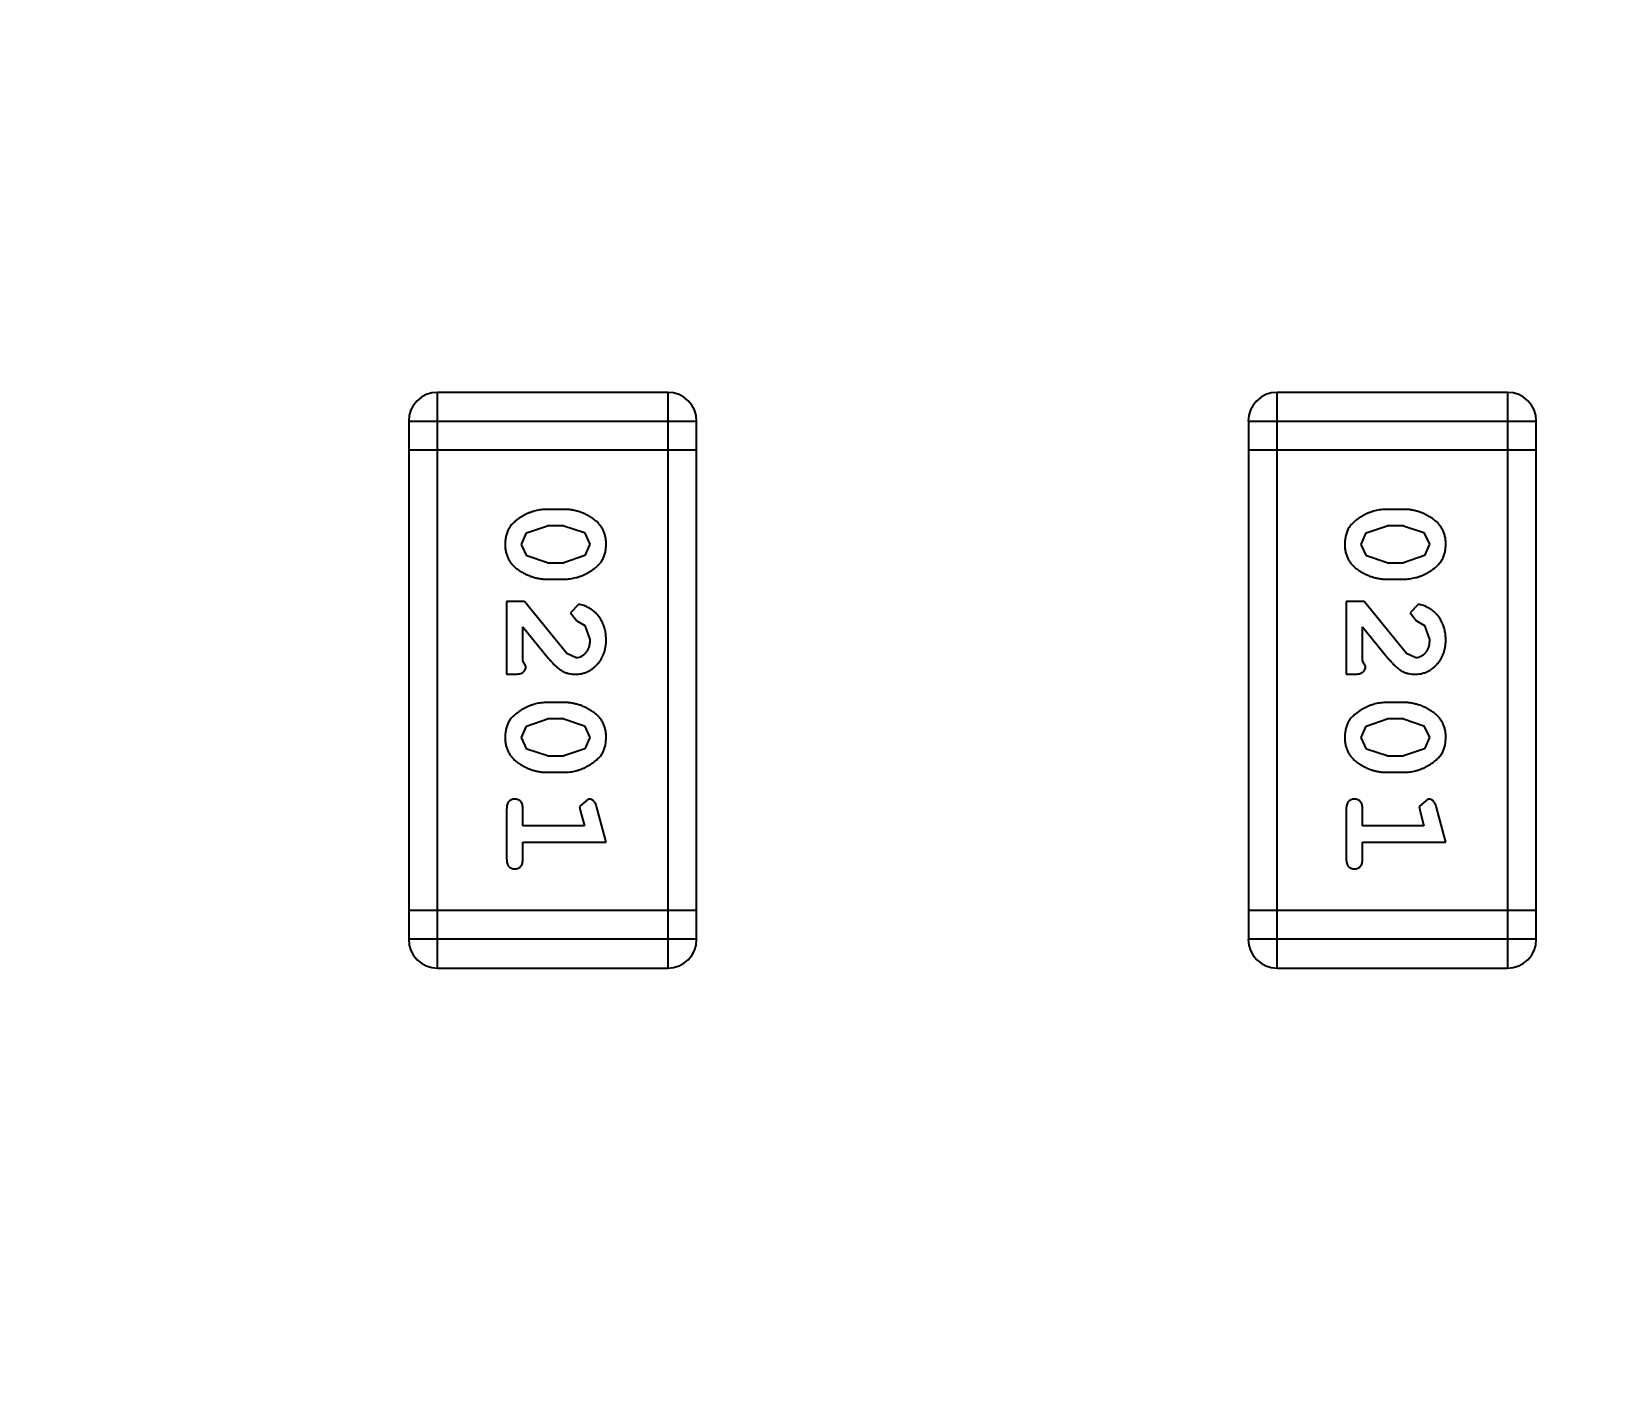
# Model space of a CAD drawing. Header units: inches. Extents: x 398 to 599, y 40 to 151.
# Drawn here: x 541.659 to 543.318, y 85.503 to 86.947 of the extents above; entities that cross this region are included whole.
import ezdxf

# ---------------------------------------------------------------- set-up
doc = ezdxf.new("R2010")
doc.units = ezdxf.units.IN
doc.header["$LTSCALE"] = 1.21
doc.header["$MEASUREMENT"] = 0
doc.header["$PDMODE"] = 3
doc.header["$PDSIZE"] = 0.3125
doc.layers.get('0').update_dxf_attribs({"linetype": 'CONTINUOUS'})
doc.layers.get('Defpoints').update_dxf_attribs({"linetype": 'CONTINUOUS'})
doc.layers.add('DIM', color=3, linetype='CONTINUOUS')
doc.styles.get("Standard").update_dxf_attribs({"font": 'txt', "width": 0.8})
doc.dimstyles.get("Standard").update_dxf_attribs({"dimtxt": 0.15625, "dimasz": 0.1875, "dimexe": 0.125, "dimexo": 0.0625, "dimgap": 0.09, "dimtad": 0, "dimtih": 1, "dimtoh": 1, "dimzin": 4, "dimdsep": 46, "dimtxsty": 'Standard', "dimblk": '_FILLED', "dimblk1": '_FILLED', "dimblk2": '_FILLED', "dimcen": 0.09, "dimazin": 1, "dimtp": 0.01, "dimtm": 0.01, "dimtfac": 1, "dimtofl": 0, "dimtmove": 0, "dimatfit": 3, "dimldrblk": '_FILLED', "dimfxl": 1, "dimtolj": 1, "dimtzin": 4, "dimarcsym": 0})

# ---------------------------------------------------------------- blocks, each defined once
blk = doc.blocks.new('_FILLED')
at = {"color": 0, "linetype": 'ByBlock'}
blk.add_solid([(0, 0), (-1, 0.16667), (-1, -0.16667)], dxfattribs=at)
blk = doc.blocks.new('*D67')
at = {"layer": 'Defpoints', "color": 0}
for p in [(521.3768, 92.925), (527.3329, 92.925), (549.2812, 69.8553)]:
    blk.add_point(p, dxfattribs=at)
at = {"layer": 'DIM', "color": 0, "lineweight": -2}
for p, q in [((527.2704, 92.925), (521.2518, 92.925)), ((521.3768, 90.925), (521.3768, 84.5468)), ((521.3768, 71.8553), (521.3768, 78.2335)), ((549.2187, 69.8553), (521.2518, 69.8553))]:
    blk.add_line(p, q, dxfattribs=at)
at = {"layer": 'DIM', "color": 0, "lineweight": -2, "xscale": 2, "yscale": 2, "zscale": 2}
for p, rotation in [((521.3768, 92.925), 90), ((521.3768, 69.8553), 270)]:
    blk.add_blockref('_FILLED', p, dxfattribs=dict(at, rotation=rotation))
at = {"layer": 'DIM', "color": 0, "insert": (521.3768, 81.3902), "char_height": 2, "attachment_point": 5, "rotation": 90}
blk.add_mtext('\\A1;23.07', dxfattribs=at)
blk = doc.blocks.new('*D70')
at = {"layer": 'Defpoints', "color": 0}
for p in [(537.241, 87.005), (553.751, 68.4022), (537.241, 64.8591)]:
    blk.add_point(p, dxfattribs=at)
at = {"layer": 'DIM', "color": 0, "lineweight": -2}
for p, q in [((537.241, 86.9425), (537.241, 64.7341)), ((553.751, 68.3397), (553.751, 64.7341)), ((539.241, 64.8591), (542.7394, 64.8591)), ((551.751, 64.8591), (548.2527, 64.8591))]:
    blk.add_line(p, q, dxfattribs=at)
at = {"layer": 'DIM', "color": 0, "lineweight": -2, "xscale": 2, "yscale": 2, "zscale": 2, "rotation": 180}
blk.add_blockref('_FILLED', (537.241, 64.8591), dxfattribs=at)
at = {"layer": 'DIM', "color": 0, "lineweight": -2, "xscale": 2, "yscale": 2, "zscale": 2}
blk.add_blockref('_FILLED', (553.751, 64.8591), dxfattribs=at)
at = {"layer": 'DIM', "color": 0, "insert": (545.496, 64.8591), "char_height": 2, "attachment_point": 5}
blk.add_mtext('\\A1;16.51', dxfattribs=at)

msp = doc.modelspace()

# ---------------------------------------------------------------- linework, layer by layer
at = {"color": 7, "linetype": 'Continuous'}
for p, q in [((542.0893, 85.9554), (542.0893, 86.565)), ((542.3332, 86.565), (542.0893, 86.565)), ((542.3332, 86.565), (542.3332, 85.9554)), ((542.9783, 85.9554), (542.9783, 86.565)), ((543.2222, 86.565), (542.9783, 86.565)), ((543.2222, 86.565), (543.2222, 85.9554)), ((542.0589, 86.5345), (542.0589, 85.9859)), ((542.0589, 86.5345), (542.3637, 86.5345)), ((542.3637, 85.9859), (542.3637, 86.5345)), ((542.9479, 86.5345), (542.9479, 85.9859)), ((542.9479, 86.5345), (543.2527, 86.5345)), ((543.2527, 85.9859), (543.2527, 86.5345)), ((542.0589, 86.5041), (542.3637, 86.5041)), ((542.9479, 86.5041), (543.2527, 86.5041)), ((542.2233, 86.4411), (542.2055, 86.4411)), ((543.1123, 86.4411), (543.0945, 86.4411)), ((542.1835, 86.4162), (542.2058, 86.4238)), ((542.223, 86.4238), (542.2058, 86.4238)), ((542.223, 86.4238), (542.2448, 86.4166)), ((543.0725, 86.4162), (543.0948, 86.4238)), ((543.112, 86.4238), (543.0948, 86.4238)), ((543.112, 86.4238), (543.1338, 86.4166)), ((542.1782, 86.404), (542.1835, 86.4162)), ((542.2448, 86.4166), (542.2506, 86.4042)), ((543.0672, 86.404), (543.0725, 86.4162)), ((543.1338, 86.4166), (543.1396, 86.4042)), ((542.184, 86.3918), (542.1782, 86.404)), ((542.2058, 86.3845), (542.184, 86.3918)), ((542.2453, 86.3921), (542.223, 86.3845)), ((542.2506, 86.4042), (542.2453, 86.3921)), ((543.073, 86.3918), (543.0672, 86.404)), ((543.0948, 86.3845), (543.073, 86.3918)), ((543.1343, 86.3921), (543.112, 86.3845)), ((543.1396, 86.4042), (543.1343, 86.3921)), ((542.2058, 86.3845), (542.223, 86.3845)), ((543.0948, 86.3845), (543.112, 86.3845)), ((542.2055, 86.3672), (542.2233, 86.3672)), ((543.0945, 86.3672), (543.1123, 86.3672)), ((542.1625, 86.3436), (542.1625, 86.2665)), ((542.1814, 86.3436), (542.1625, 86.3436)), ((542.2264, 86.2886), (542.1814, 86.3436)), ((542.2386, 86.3405), (542.2301, 86.3316)), ((543.0515, 86.3436), (543.0515, 86.2665)), ((543.0704, 86.3436), (543.0515, 86.3436)), ((543.1154, 86.2886), (543.0704, 86.3436)), ((543.1276, 86.3405), (543.1191, 86.3316)), ((542.2301, 86.3316), (542.2367, 86.3232)), ((542.2367, 86.3232), (542.2452, 86.3182)), ((543.1191, 86.3316), (543.1257, 86.3232)), ((543.1257, 86.3232), (543.1342, 86.3182)), ((542.1798, 86.2807), (542.1798, 86.3169)), ((542.1798, 86.3169), (542.2068, 86.2833)), ((542.2452, 86.3182), (542.2506, 86.3033)), ((543.0688, 86.2807), (543.0688, 86.3169)), ((543.0688, 86.3169), (543.0958, 86.2833)), ((543.1342, 86.3182), (543.1396, 86.3033)), ((542.1829, 86.2752), (542.1798, 86.2807)), ((542.2361, 86.2838), (542.2264, 86.2886)), ((543.0719, 86.2752), (543.0688, 86.2807)), ((543.1251, 86.2838), (543.1154, 86.2886)), ((542.1625, 86.2665), (542.1704, 86.2665)), ((543.0515, 86.2665), (543.0594, 86.2665)), ((542.2233, 86.2366), (542.2055, 86.2366)), ((543.1123, 86.2366), (543.0945, 86.2366)), ((542.1782, 86.1995), (542.1835, 86.2117)), ((542.1835, 86.2117), (542.2058, 86.2193)), ((542.223, 86.2193), (542.2058, 86.2193)), ((542.223, 86.2193), (542.2448, 86.2121)), ((542.2448, 86.2121), (542.2506, 86.1997)), ((543.0672, 86.1995), (543.0725, 86.2117)), ((543.0725, 86.2117), (543.0948, 86.2193)), ((543.112, 86.2193), (543.0948, 86.2193)), ((543.112, 86.2193), (543.1338, 86.2121)), ((543.1338, 86.2121), (543.1396, 86.1997)), ((542.184, 86.1872), (542.1782, 86.1995)), ((542.2506, 86.1997), (542.2453, 86.1876)), ((543.073, 86.1872), (543.0672, 86.1995)), ((543.1396, 86.1997), (543.1343, 86.1876)), ((542.2058, 86.18), (542.184, 86.1872)), ((542.2058, 86.18), (542.223, 86.18)), ((542.2453, 86.1876), (542.223, 86.18)), ((543.0948, 86.18), (543.073, 86.1872)), ((543.0948, 86.18), (543.112, 86.18)), ((543.1343, 86.1876), (543.112, 86.18)), ((542.2055, 86.1627), (542.2233, 86.1627)), ((543.0945, 86.1627), (543.1123, 86.1627)), ((542.2488, 86.1344), (542.2396, 86.1265)), ((542.2396, 86.1265), (542.2406, 86.1211)), ((542.2679, 86.0888), (542.258, 86.1253)), ((543.1378, 86.1344), (543.1286, 86.1265)), ((543.1286, 86.1265), (543.1296, 86.1211)), ((543.1569, 86.0888), (543.147, 86.1253)), ((542.1625, 86.1234), (542.1625, 86.0714)), ((542.1798, 86.1061), (542.1798, 86.1234)), ((542.2406, 86.1211), (542.2448, 86.1061)), ((543.0515, 86.1234), (543.0515, 86.0714)), ((543.0688, 86.1061), (543.0688, 86.1234)), ((543.1296, 86.1211), (543.1338, 86.1061)), ((542.2448, 86.1061), (542.1798, 86.1061)), ((543.1338, 86.1061), (543.0688, 86.1061)), ((542.1798, 86.0714), (542.1798, 86.0888)), ((542.1798, 86.0888), (542.2679, 86.0888)), ((543.0688, 86.0714), (543.0688, 86.0888)), ((543.0688, 86.0888), (543.1569, 86.0888)), ((542.3637, 86.0164), (542.0589, 86.0164)), ((543.2527, 86.0164), (542.9479, 86.0164)), ((542.3637, 85.9859), (542.0589, 85.9859)), ((543.2527, 85.9859), (542.9479, 85.9859)), ((542.0893, 85.9554), (542.3332, 85.9554)), ((542.9783, 85.9554), (543.2222, 85.9554))]:
    msp.add_line(p, q, dxfattribs=at)
for centre, radius, start, end in [((553.751, 92.925), 23, 281.22586, 258.77532), ((553.751, 92.925), 22.75, 294.44334, 241.13427), ((542.0893, 86.5345), 0.0305, 90, 180), ((542.3332, 86.5345), 0.0305, 0, 90), ((542.9783, 86.5345), 0.0305, 90, 180), ((543.2222, 86.5345), 0.0305, 0, 90), ((542.0893, 85.9859), 0.0305, 180, 270), ((542.3332, 85.9859), 0.0305, 270, 0), ((542.9783, 85.9859), 0.0305, 180, 270), ((543.2222, 85.9859), 0.0305, 270, 0)]:
    msp.add_arc(centre, radius, start, end, dxfattribs=at)
for points, knots in [([(542.2055, 86.4411), (542.2045, 86.4411), (542.2023, 86.4411), (542.1992, 86.4408), (542.196, 86.4403), (542.1929, 86.4396), (542.1899, 86.4387), (542.1869, 86.4376), (542.1839, 86.4363), (542.1811, 86.4349), (542.1783, 86.4333), (542.1758, 86.4317), (542.1735, 86.43), (542.1714, 86.4284), (542.1695, 86.4267), (542.1678, 86.425), (542.1664, 86.4232), (542.1648, 86.4209), (542.1632, 86.4177), (542.1619, 86.4135), (542.1611, 86.4089), (542.161, 86.4057), (542.1609, 86.4041)], [0, 0, 0, 0, 0.049886, 0.09882, 0.148132, 0.19689, 0.246038, 0.295176, 0.345305, 0.395692, 0.445312, 0.491875, 0.535813, 0.577009, 0.616081, 0.652689, 0.687585, 0.720206, 0.785062, 0.85223, 0.923759, 1, 1, 1, 1]), ([(542.2679, 86.4043), (542.2679, 86.4058), (542.2678, 86.4086), (542.2671, 86.4127), (542.2659, 86.4165), (542.2644, 86.4201), (542.2623, 86.4234), (542.2598, 86.4264), (542.2568, 86.4292), (542.2534, 86.4317), (542.2498, 86.4339), (542.2462, 86.4358), (542.2425, 86.4375), (542.2387, 86.4388), (542.2349, 86.4399), (542.2311, 86.4406), (542.2272, 86.4411), (542.2246, 86.4411), (542.2233, 86.4411)], [0, 0, 0, 0, 0.06692, 0.130834, 0.19258, 0.252759, 0.312631, 0.373411, 0.436359, 0.501894, 0.568244, 0.632472, 0.69556, 0.757163, 0.818592, 0.878885, 0.939235, 1, 1, 1, 1]), ([(543.0945, 86.4411), (543.0935, 86.4411), (543.0913, 86.4411), (543.0882, 86.4408), (543.085, 86.4403), (543.0819, 86.4396), (543.0789, 86.4387), (543.0759, 86.4376), (543.0729, 86.4363), (543.0701, 86.4349), (543.0673, 86.4333), (543.0648, 86.4317), (543.0625, 86.43), (543.0604, 86.4284), (543.0585, 86.4267), (543.0568, 86.425), (543.0554, 86.4232), (543.0538, 86.4209), (543.0522, 86.4177), (543.0509, 86.4135), (543.0501, 86.4089), (543.05, 86.4057), (543.0499, 86.4041)], [0, 0, 0, 0, 0.049886, 0.09882, 0.148132, 0.19689, 0.246038, 0.295176, 0.345305, 0.395692, 0.445312, 0.491875, 0.535813, 0.577009, 0.616081, 0.652689, 0.687585, 0.720206, 0.785062, 0.85223, 0.923759, 1, 1, 1, 1]), ([(543.1569, 86.4043), (543.1569, 86.4058), (543.1568, 86.4086), (543.1561, 86.4127), (543.1549, 86.4165), (543.1534, 86.4201), (543.1513, 86.4234), (543.1488, 86.4264), (543.1458, 86.4292), (543.1424, 86.4317), (543.1388, 86.4339), (543.1352, 86.4358), (543.1315, 86.4375), (543.1277, 86.4388), (543.1239, 86.4399), (543.1201, 86.4406), (543.1162, 86.4411), (543.1136, 86.4411), (543.1123, 86.4411)], [0, 0, 0, 0, 0.06692, 0.130834, 0.19258, 0.252759, 0.312631, 0.373411, 0.436359, 0.501894, 0.568244, 0.632472, 0.69556, 0.757163, 0.818592, 0.878885, 0.939235, 1, 1, 1, 1]), ([(542.1609, 86.4041), (542.161, 86.4027), (542.161, 86.3998), (542.1617, 86.3957), (542.1629, 86.3919), (542.1645, 86.3883), (542.1665, 86.385), (542.169, 86.382), (542.1719, 86.3792), (542.1753, 86.3767), (542.1789, 86.3745), (542.1826, 86.3726), (542.1863, 86.3709), (542.1901, 86.3695), (542.1939, 86.3685), (542.1977, 86.3677), (542.2016, 86.3673), (542.2042, 86.3672), (542.2055, 86.3672)], [0, 0, 0, 0, 0.067217, 0.131051, 0.19272, 0.252824, 0.312745, 0.373449, 0.436041, 0.501494, 0.567761, 0.632087, 0.695096, 0.757109, 0.817993, 0.878657, 0.939311, 1, 1, 1, 1]), ([(542.2233, 86.3672), (542.2244, 86.3672), (542.2265, 86.3673), (542.2297, 86.3676), (542.2328, 86.3681), (542.2359, 86.3688), (542.239, 86.3697), (542.242, 86.3708), (542.245, 86.3721), (542.2478, 86.3736), (542.2506, 86.3752), (542.2531, 86.3768), (542.2554, 86.3785), (542.2576, 86.3801), (542.2594, 86.3819), (542.261, 86.3836), (542.2625, 86.3853), (542.264, 86.3877), (542.2656, 86.3908), (542.267, 86.395), (542.2677, 86.3996), (542.2678, 86.4027), (542.2679, 86.4043)], [0, 0, 0, 0, 0.049855, 0.099516, 0.148482, 0.19758, 0.246804, 0.296268, 0.346517, 0.397047, 0.446826, 0.49336, 0.537801, 0.579207, 0.617974, 0.654833, 0.689171, 0.722088, 0.786392, 0.853518, 0.924186, 1, 1, 1, 1]), ([(543.0499, 86.4041), (543.05, 86.4027), (543.05, 86.3998), (543.0507, 86.3957), (543.0519, 86.3919), (543.0535, 86.3883), (543.0555, 86.385), (543.058, 86.382), (543.0609, 86.3792), (543.0643, 86.3767), (543.0679, 86.3745), (543.0716, 86.3726), (543.0753, 86.3709), (543.0791, 86.3695), (543.0829, 86.3685), (543.0867, 86.3677), (543.0906, 86.3673), (543.0932, 86.3672), (543.0945, 86.3672)], [0, 0, 0, 0, 0.067217, 0.131051, 0.19272, 0.252824, 0.312745, 0.373449, 0.436041, 0.501494, 0.567761, 0.632087, 0.695096, 0.757109, 0.817993, 0.878657, 0.939311, 1, 1, 1, 1]), ([(543.1123, 86.3672), (543.1134, 86.3672), (543.1155, 86.3673), (543.1187, 86.3676), (543.1218, 86.3681), (543.1249, 86.3688), (543.128, 86.3697), (543.131, 86.3708), (543.134, 86.3721), (543.1368, 86.3736), (543.1396, 86.3752), (543.1421, 86.3768), (543.1444, 86.3785), (543.1466, 86.3801), (543.1484, 86.3819), (543.15, 86.3836), (543.1515, 86.3853), (543.153, 86.3877), (543.1546, 86.3908), (543.156, 86.395), (543.1567, 86.3996), (543.1568, 86.4027), (543.1569, 86.4043)], [0, 0, 0, 0, 0.049855, 0.099516, 0.148482, 0.19758, 0.246804, 0.296268, 0.346517, 0.397047, 0.446826, 0.49336, 0.537801, 0.579207, 0.617974, 0.654833, 0.689171, 0.722088, 0.786392, 0.853518, 0.924186, 1, 1, 1, 1]), ([(542.2679, 86.3032), (542.2678, 86.3049), (542.2677, 86.3082), (542.2669, 86.3132), (542.2654, 86.3179), (542.2634, 86.3224), (542.261, 86.3266), (542.2581, 86.3302), (542.2549, 86.3334), (542.2513, 86.3359), (542.2478, 86.3378), (542.2444, 86.3393), (542.2414, 86.3402), (542.2395, 86.3404), (542.2386, 86.3405)], [0, 0, 0, 0, 0.098286, 0.193983, 0.289056, 0.384352, 0.477435, 0.566197, 0.652355, 0.737986, 0.818188, 0.887401, 0.94802, 1, 1, 1, 1]), ([(543.1569, 86.3032), (543.1568, 86.3049), (543.1567, 86.3082), (543.1559, 86.3132), (543.1544, 86.3179), (543.1524, 86.3224), (543.15, 86.3266), (543.1471, 86.3302), (543.1439, 86.3334), (543.1403, 86.3359), (543.1368, 86.3378), (543.1334, 86.3393), (543.1304, 86.3402), (543.1285, 86.3404), (543.1276, 86.3405)], [0, 0, 0, 0, 0.098286, 0.193983, 0.289056, 0.384352, 0.477435, 0.566197, 0.652355, 0.737986, 0.818188, 0.887401, 0.94802, 1, 1, 1, 1]), ([(542.2351, 86.2665), (542.2362, 86.2666), (542.2384, 86.2666), (542.2417, 86.2671), (542.2448, 86.2679), (542.2478, 86.269), (542.2506, 86.2705), (542.2533, 86.2723), (542.2559, 86.2744), (542.2584, 86.2768), (542.2606, 86.2794), (542.2626, 86.2823), (542.2642, 86.2853), (542.2656, 86.2885), (542.2666, 86.292), (542.2674, 86.2955), (542.2678, 86.2993), (542.2679, 86.3019), (542.2679, 86.3032)], [0, 0, 0, 0, 0.060981, 0.120256, 0.178148, 0.236115, 0.293993, 0.352864, 0.413358, 0.476056, 0.539296, 0.602396, 0.665116, 0.728325, 0.792919, 0.859317, 0.928302, 1, 1, 1, 1]), ([(542.2506, 86.3033), (542.2505, 86.3019), (542.2505, 86.2992), (542.2496, 86.2954), (542.2482, 86.292), (542.2463, 86.2891), (542.244, 86.2868), (542.2416, 86.2851), (542.2389, 86.284), (542.237, 86.2839), (542.2361, 86.2838)], [0, 0, 0, 0, 0.156344, 0.299348, 0.4327, 0.561, 0.682299, 0.791883, 0.89611, 1, 1, 1, 1]), ([(543.1241, 86.2665), (543.1252, 86.2666), (543.1274, 86.2666), (543.1307, 86.2671), (543.1338, 86.2679), (543.1368, 86.269), (543.1396, 86.2705), (543.1423, 86.2723), (543.1449, 86.2744), (543.1474, 86.2768), (543.1496, 86.2794), (543.1516, 86.2823), (543.1532, 86.2853), (543.1546, 86.2885), (543.1556, 86.292), (543.1564, 86.2955), (543.1568, 86.2993), (543.1569, 86.3019), (543.1569, 86.3032)], [0, 0, 0, 0, 0.060981, 0.120256, 0.178148, 0.236115, 0.293993, 0.352864, 0.413358, 0.476056, 0.539296, 0.602396, 0.665116, 0.728325, 0.792919, 0.859317, 0.928302, 1, 1, 1, 1]), ([(543.1396, 86.3033), (543.1395, 86.3019), (543.1395, 86.2992), (543.1386, 86.2954), (543.1372, 86.292), (543.1353, 86.2891), (543.133, 86.2868), (543.1306, 86.2851), (543.1279, 86.284), (543.126, 86.2839), (543.1251, 86.2838)], [0, 0, 0, 0, 0.156344, 0.299348, 0.4327, 0.561, 0.682299, 0.791883, 0.89611, 1, 1, 1, 1]), ([(542.1704, 86.2665), (542.1714, 86.2665), (542.1734, 86.2666), (542.1761, 86.267), (542.1784, 86.2677), (542.1801, 86.2688), (542.1814, 86.2701), (542.1823, 86.2716), (542.1829, 86.2733), (542.1829, 86.2745), (542.1829, 86.2752)], [0, 0, 0, 0, 0.1844, 0.34094, 0.473574, 0.586824, 0.690029, 0.789175, 0.890445, 1, 1, 1, 1]), ([(542.2068, 86.2833), (542.2076, 86.2824), (542.2091, 86.2807), (542.2113, 86.2783), (542.2134, 86.2762), (542.2154, 86.2744), (542.2173, 86.2727), (542.2191, 86.2714), (542.2207, 86.2703), (542.2227, 86.2692), (542.2253, 86.2681), (542.2285, 86.2672), (542.2318, 86.2666), (542.234, 86.2665), (542.2351, 86.2665)], [0, 0, 0, 0, 0.103002, 0.197728, 0.285279, 0.365235, 0.437224, 0.502446, 0.560545, 0.611446, 0.707576, 0.80349, 0.900532, 1, 1, 1, 1]), ([(543.0594, 86.2665), (543.0604, 86.2665), (543.0624, 86.2666), (543.0651, 86.267), (543.0674, 86.2677), (543.0691, 86.2688), (543.0704, 86.2701), (543.0713, 86.2716), (543.0719, 86.2733), (543.0719, 86.2745), (543.0719, 86.2752)], [0, 0, 0, 0, 0.1844, 0.34094, 0.473574, 0.586824, 0.690029, 0.789175, 0.890445, 1, 1, 1, 1]), ([(543.0958, 86.2833), (543.0966, 86.2824), (543.0981, 86.2807), (543.1003, 86.2783), (543.1024, 86.2762), (543.1044, 86.2744), (543.1063, 86.2727), (543.1081, 86.2714), (543.1097, 86.2703), (543.1117, 86.2692), (543.1143, 86.2681), (543.1175, 86.2672), (543.1208, 86.2666), (543.123, 86.2665), (543.1241, 86.2665)], [0, 0, 0, 0, 0.103002, 0.197728, 0.285279, 0.365235, 0.437224, 0.502446, 0.560545, 0.611446, 0.707576, 0.80349, 0.900532, 1, 1, 1, 1]), ([(542.2055, 86.2366), (542.2045, 86.2366), (542.2023, 86.2366), (542.1992, 86.2363), (542.196, 86.2358), (542.1929, 86.2351), (542.1899, 86.2342), (542.1869, 86.2331), (542.1839, 86.2318), (542.1811, 86.2303), (542.1783, 86.2288), (542.1758, 86.2271), (542.1735, 86.2255), (542.1714, 86.2239), (542.1695, 86.2222), (542.1678, 86.2205), (542.1664, 86.2187), (542.1648, 86.2164), (542.1632, 86.2132), (542.1619, 86.209), (542.1611, 86.2044), (542.161, 86.2012), (542.1609, 86.1996)], [0, 0, 0, 0, 0.049886, 0.09882, 0.148132, 0.19689, 0.246038, 0.295176, 0.345305, 0.395692, 0.445312, 0.491875, 0.535813, 0.577009, 0.616081, 0.652689, 0.687585, 0.720206, 0.785062, 0.85223, 0.923759, 1, 1, 1, 1]), ([(542.2679, 86.1998), (542.2679, 86.2013), (542.2678, 86.2041), (542.2671, 86.2082), (542.2659, 86.212), (542.2644, 86.2156), (542.2623, 86.2189), (542.2598, 86.2219), (542.2568, 86.2247), (542.2534, 86.2272), (542.2498, 86.2294), (542.2462, 86.2313), (542.2425, 86.233), (542.2387, 86.2343), (542.2349, 86.2353), (542.2311, 86.2361), (542.2272, 86.2365), (542.2246, 86.2366), (542.2233, 86.2366)], [0, 0, 0, 0, 0.06692, 0.130834, 0.19258, 0.252759, 0.312631, 0.373411, 0.436359, 0.501894, 0.568244, 0.632472, 0.69556, 0.757163, 0.818592, 0.878885, 0.939235, 1, 1, 1, 1]), ([(543.0945, 86.2366), (543.0935, 86.2366), (543.0913, 86.2366), (543.0882, 86.2363), (543.085, 86.2358), (543.0819, 86.2351), (543.0789, 86.2342), (543.0759, 86.2331), (543.0729, 86.2318), (543.0701, 86.2303), (543.0673, 86.2288), (543.0648, 86.2271), (543.0625, 86.2255), (543.0604, 86.2239), (543.0585, 86.2222), (543.0568, 86.2205), (543.0554, 86.2187), (543.0538, 86.2164), (543.0522, 86.2132), (543.0509, 86.209), (543.0501, 86.2044), (543.05, 86.2012), (543.0499, 86.1996)], [0, 0, 0, 0, 0.049886, 0.09882, 0.148132, 0.19689, 0.246038, 0.295176, 0.345305, 0.395692, 0.445312, 0.491875, 0.535813, 0.577009, 0.616081, 0.652689, 0.687585, 0.720206, 0.785062, 0.85223, 0.923759, 1, 1, 1, 1]), ([(543.1569, 86.1998), (543.1569, 86.2013), (543.1568, 86.2041), (543.1561, 86.2082), (543.1549, 86.212), (543.1534, 86.2156), (543.1513, 86.2189), (543.1488, 86.2219), (543.1458, 86.2247), (543.1424, 86.2272), (543.1388, 86.2294), (543.1352, 86.2313), (543.1315, 86.233), (543.1277, 86.2343), (543.1239, 86.2353), (543.1201, 86.2361), (543.1162, 86.2365), (543.1136, 86.2366), (543.1123, 86.2366)], [0, 0, 0, 0, 0.06692, 0.130834, 0.19258, 0.252759, 0.312631, 0.373411, 0.436359, 0.501894, 0.568244, 0.632472, 0.69556, 0.757163, 0.818592, 0.878885, 0.939235, 1, 1, 1, 1]), ([(542.1609, 86.1996), (542.161, 86.1981), (542.161, 86.1953), (542.1617, 86.1912), (542.1629, 86.1874), (542.1645, 86.1838), (542.1665, 86.1805), (542.169, 86.1775), (542.1719, 86.1746), (542.1753, 86.1722), (542.1789, 86.17), (542.1826, 86.168), (542.1863, 86.1664), (542.1901, 86.165), (542.1939, 86.164), (542.1977, 86.1632), (542.2016, 86.1628), (542.2042, 86.1627), (542.2055, 86.1627)], [0, 0, 0, 0, 0.067217, 0.131051, 0.19272, 0.252824, 0.312745, 0.373449, 0.436041, 0.501494, 0.567761, 0.632087, 0.695096, 0.757109, 0.817993, 0.878657, 0.939311, 1, 1, 1, 1]), ([(542.2233, 86.1627), (542.2244, 86.1627), (542.2265, 86.1627), (542.2297, 86.163), (542.2328, 86.1636), (542.2359, 86.1642), (542.239, 86.1652), (542.242, 86.1663), (542.245, 86.1676), (542.2478, 86.1691), (542.2506, 86.1707), (542.2531, 86.1723), (542.2554, 86.174), (542.2576, 86.1756), (542.2594, 86.1773), (542.261, 86.179), (542.2625, 86.1808), (542.264, 86.1831), (542.2656, 86.1863), (542.267, 86.1905), (542.2677, 86.195), (542.2678, 86.1982), (542.2679, 86.1998)], [0, 0, 0, 0, 0.049855, 0.099516, 0.148482, 0.19758, 0.246804, 0.296268, 0.346517, 0.397047, 0.446826, 0.49336, 0.537801, 0.579207, 0.617974, 0.654833, 0.689171, 0.722088, 0.786392, 0.853518, 0.924186, 1, 1, 1, 1]), ([(543.0499, 86.1996), (543.05, 86.1981), (543.05, 86.1953), (543.0507, 86.1912), (543.0519, 86.1874), (543.0535, 86.1838), (543.0555, 86.1805), (543.058, 86.1775), (543.0609, 86.1746), (543.0643, 86.1722), (543.0679, 86.17), (543.0716, 86.168), (543.0753, 86.1664), (543.0791, 86.165), (543.0829, 86.164), (543.0867, 86.1632), (543.0906, 86.1628), (543.0932, 86.1627), (543.0945, 86.1627)], [0, 0, 0, 0, 0.067217, 0.131051, 0.19272, 0.252824, 0.312745, 0.373449, 0.436041, 0.501494, 0.567761, 0.632087, 0.695096, 0.757109, 0.817993, 0.878657, 0.939311, 1, 1, 1, 1]), ([(543.1123, 86.1627), (543.1134, 86.1627), (543.1155, 86.1627), (543.1187, 86.163), (543.1218, 86.1636), (543.1249, 86.1642), (543.128, 86.1652), (543.131, 86.1663), (543.134, 86.1676), (543.1368, 86.1691), (543.1396, 86.1707), (543.1421, 86.1723), (543.1444, 86.174), (543.1466, 86.1756), (543.1484, 86.1773), (543.15, 86.179), (543.1515, 86.1808), (543.153, 86.1831), (543.1546, 86.1863), (543.156, 86.1905), (543.1567, 86.195), (543.1568, 86.1982), (543.1569, 86.1998)], [0, 0, 0, 0, 0.049855, 0.099516, 0.148482, 0.19758, 0.246804, 0.296268, 0.346517, 0.397047, 0.446826, 0.49336, 0.537801, 0.579207, 0.617974, 0.654833, 0.689171, 0.722088, 0.786392, 0.853518, 0.924186, 1, 1, 1, 1]), ([(542.1711, 86.1344), (542.1705, 86.1343), (542.1694, 86.1343), (542.1677, 86.1338), (542.1662, 86.1329), (542.1648, 86.1318), (542.1637, 86.1302), (542.163, 86.1283), (542.1626, 86.1259), (542.1625, 86.1243), (542.1625, 86.1234)], [0, 0, 0, 0, 0.115051, 0.223278, 0.329269, 0.437893, 0.554681, 0.682591, 0.83103, 1, 1, 1, 1]), ([(542.1798, 86.1234), (542.1798, 86.1243), (542.1797, 86.1259), (542.1793, 86.1283), (542.1785, 86.1302), (542.1775, 86.1318), (542.1761, 86.1329), (542.1746, 86.1338), (542.1729, 86.1343), (542.1718, 86.1343), (542.1711, 86.1344)], [0, 0, 0, 0, 0.169102, 0.317658, 0.446239, 0.563118, 0.671828, 0.776546, 0.884858, 1, 1, 1, 1]), ([(542.258, 86.1253), (542.2578, 86.1262), (542.2573, 86.1277), (542.2564, 86.1298), (542.2555, 86.1315), (542.2545, 86.1326), (542.2533, 86.1334), (542.252, 86.134), (542.2505, 86.1343), (542.2494, 86.1344), (542.2488, 86.1344)], [0, 0, 0, 0, 0.187321, 0.344927, 0.475328, 0.579604, 0.674244, 0.773631, 0.882025, 1, 1, 1, 1]), ([(543.0601, 86.1344), (543.0595, 86.1343), (543.0584, 86.1343), (543.0567, 86.1338), (543.0552, 86.1329), (543.0538, 86.1318), (543.0527, 86.1302), (543.052, 86.1283), (543.0516, 86.1259), (543.0515, 86.1243), (543.0515, 86.1234)], [0, 0, 0, 0, 0.115051, 0.223278, 0.329269, 0.437893, 0.554681, 0.682591, 0.83103, 1, 1, 1, 1]), ([(543.0688, 86.1234), (543.0688, 86.1243), (543.0687, 86.1259), (543.0683, 86.1283), (543.0675, 86.1302), (543.0665, 86.1318), (543.0651, 86.1329), (543.0636, 86.1338), (543.0619, 86.1343), (543.0608, 86.1343), (543.0601, 86.1344)], [0, 0, 0, 0, 0.169102, 0.317658, 0.446239, 0.563118, 0.671828, 0.776546, 0.884858, 1, 1, 1, 1]), ([(543.147, 86.1253), (543.1468, 86.1262), (543.1463, 86.1277), (543.1454, 86.1298), (543.1445, 86.1315), (543.1435, 86.1326), (543.1423, 86.1334), (543.141, 86.134), (543.1395, 86.1343), (543.1384, 86.1344), (543.1378, 86.1344)], [0, 0, 0, 0, 0.187321, 0.344927, 0.475328, 0.579604, 0.674244, 0.773631, 0.882025, 1, 1, 1, 1]), ([(542.1625, 86.0714), (542.1625, 86.0706), (542.1626, 86.0689), (542.163, 86.0665), (542.1637, 86.0646), (542.1648, 86.063), (542.1662, 86.0619), (542.1677, 86.061), (542.1694, 86.0605), (542.1705, 86.0605), (542.1711, 86.0604)], [0, 0, 0, 0, 0.169012, 0.317488, 0.445429, 0.560977, 0.67065, 0.776666, 0.88492, 1, 1, 1, 1]), ([(542.1711, 86.0604), (542.1718, 86.0605), (542.1729, 86.0605), (542.1746, 86.061), (542.1761, 86.0619), (542.1774, 86.063), (542.1785, 86.0646), (542.1793, 86.0665), (542.1797, 86.0689), (542.1798, 86.0706), (542.1798, 86.0714)], [0, 0, 0, 0, 0.11517, 0.223509, 0.328254, 0.438012, 0.553651, 0.682263, 0.830856, 1, 1, 1, 1]), ([(543.0515, 86.0714), (543.0515, 86.0706), (543.0516, 86.0689), (543.052, 86.0665), (543.0527, 86.0646), (543.0538, 86.063), (543.0552, 86.0619), (543.0567, 86.061), (543.0584, 86.0605), (543.0595, 86.0605), (543.0601, 86.0604)], [0, 0, 0, 0, 0.169012, 0.317488, 0.445429, 0.560977, 0.67065, 0.776666, 0.88492, 1, 1, 1, 1]), ([(543.0601, 86.0604), (543.0608, 86.0605), (543.0619, 86.0605), (543.0636, 86.061), (543.0651, 86.0619), (543.0664, 86.063), (543.0675, 86.0646), (543.0683, 86.0665), (543.0687, 86.0689), (543.0688, 86.0706), (543.0688, 86.0714)], [0, 0, 0, 0, 0.11517, 0.223509, 0.328254, 0.438012, 0.553651, 0.682263, 0.830856, 1, 1, 1, 1])]:
    msp.add_open_spline(points, degree=3, knots=knots, dxfattribs=at)

# ---------------------------------------------------------------- dimensions: what is measured, and where the dimension line sits
at = {"layer": 'DIM'}
dim = msp.add_linear_dim(base=(521.3768, 92.925), p1=(549.2812, 69.8553), p2=(527.3329, 92.925), angle=90, dimstyle='Standard', override={"dimtxt": 2, "dimasz": 2, "dimtih": 0, "dimtoh": 0, "dimzin": 0, "dimcen": 0.198, "dimadec": 0, "dimazin": 0, "dimtp": 0, "dimtm": 0, "dimtdec": 4, "dimtzin": 0}, dxfattribs=at)
dim.commit()
dim.dimension.update_dxf_attribs({"geometry": '*D67', "text_midpoint": (521.3768, 81.3902)})
dim = msp.add_linear_dim(base=(537.241, 64.8591), p1=(553.751, 68.4022), p2=(537.241, 87.005), dimstyle='Standard', override={"dimtxt": 2, "dimasz": 2, "dimtih": 0, "dimtoh": 0, "dimzin": 0, "dimcen": 0.198, "dimadec": 0, "dimazin": 0, "dimtp": 0, "dimtm": 0, "dimtdec": 4, "dimtzin": 0}, dxfattribs=at)
dim.commit()
dim.dimension.update_dxf_attribs({"geometry": '*D70', "text_midpoint": (545.496, 64.8591)})

doc.saveas('drawing.dxf')
